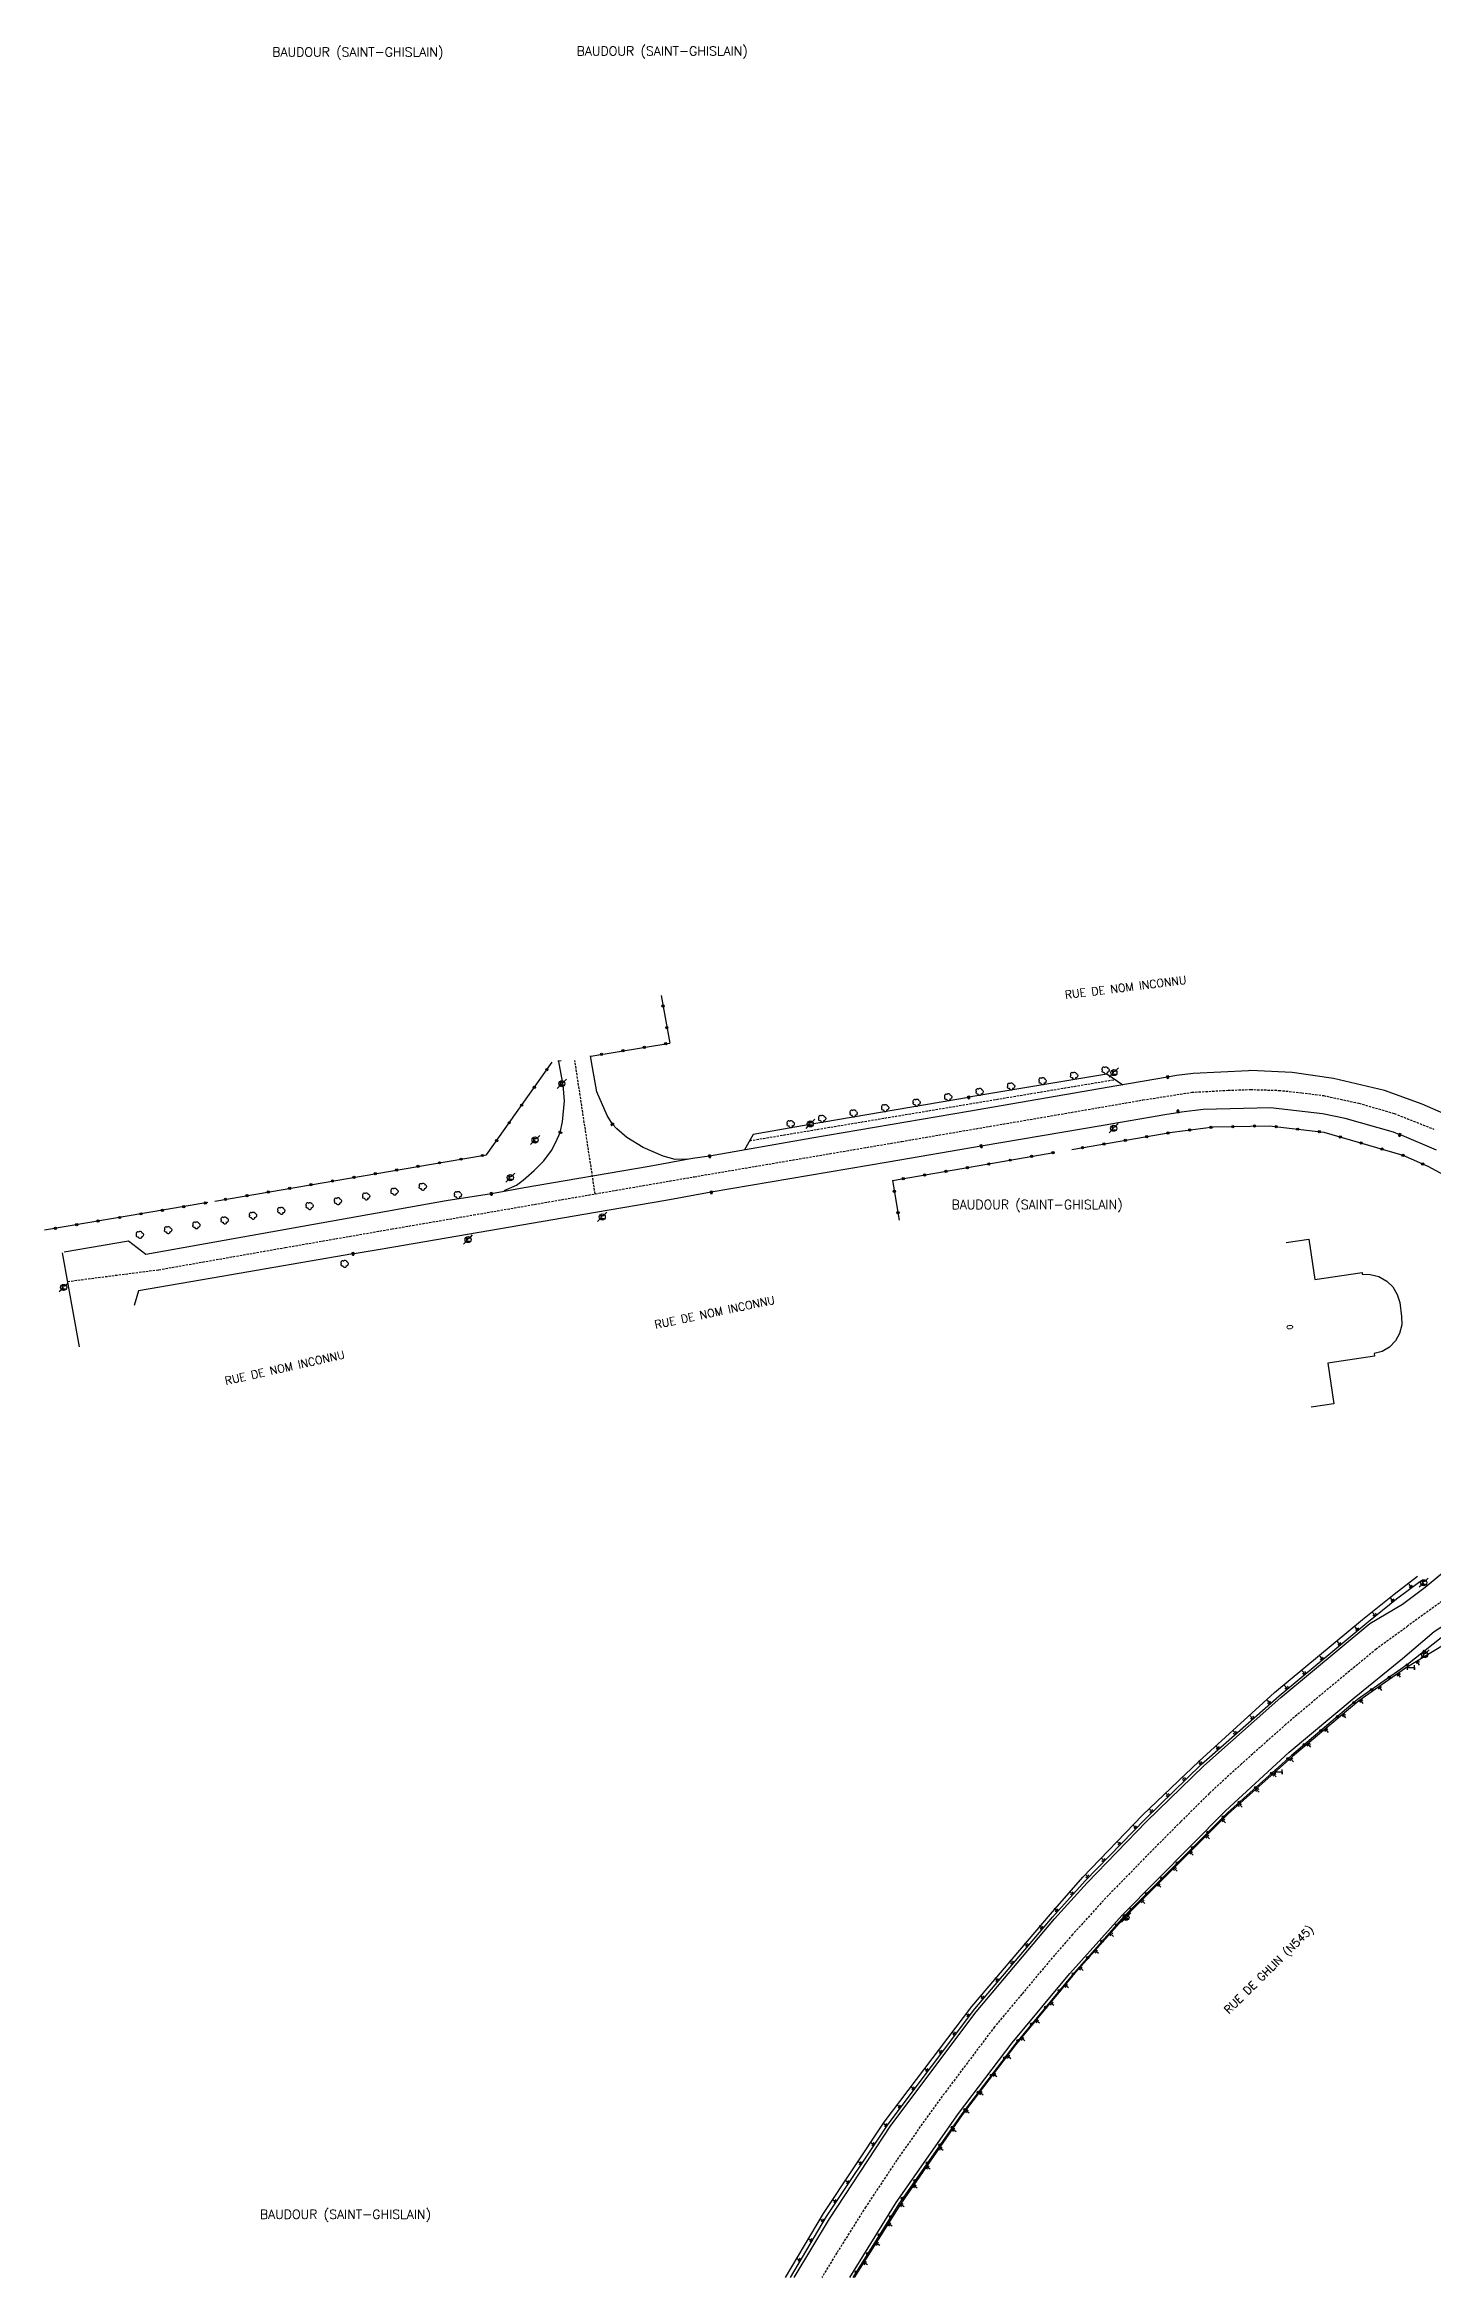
# Model space of a CAD drawing. Header units: millimetres. Extents: x 114000 to 115000, y 129000 to 130000.
# Drawn here: x 114398.5 to 114702, y 129000 to 129488.2 of the extents above; entities that cross this region are included whole.
import ezdxf
from ezdxf.enums import TextEntityAlignment as Align

# ---------------------------------------------------------------- set-up
doc = ezdxf.new("R2010")
doc.units = ezdxf.units.MM
doc.linetypes.add('DASHED', pattern=[0.75, 0.5, -0.25])
doc.layers.get('0').update_dxf_attribs({"linetype": 'CONTINUOUS'})
for name, color, linetype in [('W0001', 6, 'DASHED'), ('W0008', 7, 'CONTINUOUS'), ('W0100', 7, 'CONTINUOUS'), ('W0211', 2, 'CONTINUOUS'), ('W0300', 7, 'CONTINUOUS'), ('W0322', 7, 'CONTINUOUS'), ('W0400', 7, 'CONTINUOUS'), ('W0471', 7, 'CONTINUOUS'), ('W0980', 7, 'CONTINUOUS'), ('W0989', 7, 'CONTINUOUS'), ('W0991', 7, 'CONTINUOUS'), ('W1474', 7, 'CONTINUOUS')]:
    doc.layers.add(name, color=color, linetype=linetype)
doc.styles.get("Standard").update_dxf_attribs({"font": 'romans.shx', "width": 0.85})

# ---------------------------------------------------------------- blocks, each defined once
blk = doc.blocks.new('T300')
for p, q in [((-0.8, 0.51), (-0.86, 0.34)), ((-0.86, 0.34), (-0.86, 0.17)), ((-0.86, 0.17), (-0.74, 0.06)), ((-0.69, 0.63), (-0.8, 0.51)), ((-0.8, -0.06), (-0.74, 0.06)), ((-0.74, 0.06), (-0.69, 0.11)), ((-0.57, 0.69), (-0.69, 0.63)), ((-0.46, 0.69), (-0.57, 0.69)), ((-0.29, 0.63), (-0.46, 0.69)), ((-0.29, 0.63), (-0.17, 0.74)), ((-0.23, 0.57), (-0.29, 0.63)), ((-0.17, 0.74), (-0.06, 0.8)), ((-0.06, 0.8), (0.06, 0.8)), ((0.06, 0.8), (0.23, 0.74)), ((0.23, 0.74), (0.34, 0.63)), ((0.34, 0.63), (0.4, 0.51)), ((0.46, 0.46), (0.34, 0.46)), ((0.4, 0.51), (0.4, 0.46)), ((0.57, 0.4), (0.46, 0.46)), ((0.57, 0.4), (0.69, 0.29)), ((0.69, 0.29), (0.74, 0.17)), ((0.74, 0.06), (0.69, -0.17)), ((0.74, 0.17), (0.74, 0.06)), ((-0.8, -0.17), (-0.8, -0.06)), ((-0.8, -0.23), (-0.8, -0.17)), ((-0.74, -0.34), (-0.8, -0.23)), ((-0.69, -0.4), (-0.74, -0.34)), ((-0.51, -0.46), (-0.69, -0.4)), ((-0.4, -0.46), (-0.51, -0.46)), ((-0.4, -0.46), (-0.34, -0.46)), ((-0.34, -0.46), (-0.34, -0.4)), ((-0.34, -0.51), (-0.34, -0.46)), ((-0.29, -0.63), (-0.34, -0.51)), ((-0.17, -0.74), (-0.29, -0.63)), ((-0.06, -0.8), (-0.17, -0.74)), ((0.06, -0.8), (-0.06, -0.8)), ((0.17, -0.74), (0.06, -0.8)), ((0.23, -0.69), (0.17, -0.74)), ((0.29, -0.46), (0.23, -0.46)), ((0.29, -0.63), (0.23, -0.69)), ((0.46, -0.4), (0.29, -0.46)), ((0.34, -0.51), (0.29, -0.63)), ((0.34, -0.51), (0.34, -0.46)), ((0.57, -0.34), (0.46, -0.4)), ((0.63, -0.29), (0.57, -0.34)), ((0.69, -0.17), (0.63, -0.29))]:
    blk.add_line(p, q)
blk = doc.blocks.new('t322o')
at = {"color": 0, "linetype": 'Continuous'}
for radius in [0.25, 0.15]:
    blk.add_circle((0, 0), radius, dxfattribs=at)
blk = doc.blocks.new('t211o')
at = {"color": 0, "linetype": 'Continuous'}
for p, q in [((-0.29, 0.5), (-0.29, 0)), ((0, 1), (0, 0)), ((0.29, 0.5), (0.29, 0))]:
    blk.add_line(p, q, dxfattribs=at)
blk = doc.blocks.new('T471')
for p, q in [((-0.333334, 0.333334), (-0.333334, -0.333334)), ((-0.333334, 0.333334), (0.333334, 0.333334)), ((-0.333334, 0), (0, 0)), ((0.500001, 0.500001), (1.000002, 1.000002)), ((-0.500001, -0.500001), (-1.000002, -1.000002)), ((-0.333334, -0.333334), (0.333334, -0.333334))]:
    blk.add_line(p, q)
blk.add_ellipse((0, 0), major_axis=(0.471405, 0.471405), ratio=1, start_param=5.4977871438, end_param=11.780972451)
blk = doc.blocks.new('T400')
for p, q in [((-0.15, 0.3), (0.15, 0.3)), ((-0.15, -0.25), (-0.15, 0.3)), ((-0.15, 0.15), (0.15, 0.15)), ((-0.15, 0), (0.15, 0)), ((0.15, 0.3), (0.15, -0.25)), ((-0.15, -0.15), (0.15, -0.15)), ((-0.15, -0.25), (-0.15, -0.3)), ((-0.15, -0.3), (0.15, -0.3)), ((0.15, -0.3), (0.15, -0.25))]:
    blk.add_line(p, q)
blk = doc.blocks.new('T1474')
at = {"color": 0, "linetype": 'Continuous', "flags": 128}
for points in [[(-0.75, -0.5), (-0.75, 0.5)], [(-0.75, 0), (0.75, 0)], [(0.75, 0), (0.75, -0.5), (0.75, 0.5)]]:
    blk.add_lwpolyline(points, dxfattribs=at)

msp = doc.modelspace()

# ---------------------------------------------------------------- linework, layer by layer
at = {"layer": 'W0001'}
for p, q in [((114518.89, 129236.91), (114514.45, 129266.08)), ((114552.69, 129248.55), (114632.59, 129261.92))]:
    msp.add_line(p, q, dxfattribs=at)
for points in [[(114403.5, 129217.77), (114423.41, 129220.33), (114451.11, 129225.19), (114474.45, 129229.25), (114492.31, 129232.32), (114540.61, 129240.67), (114585.97, 129248.39), (114618.6, 129253.98), (114638.73, 129257.45), (114649.4, 129259.13), (114657.37, 129259.57), (114662.24, 129259.74), (114668.5, 129259.55), (114673.46, 129259.03), (114678.21, 129258.42), (114685.96, 129256.73), (114693.69, 129254.5), (114702.33, 129251.07)], [(114704.18, 129147.86), (114696.68, 129142.43), (114689.75, 129137.36), (114678.74, 129128.29), (114670.01, 129120.93), (114660.31, 129112.29), (114653.24, 129105.82), (114646.98, 129099.61), (114640.6, 129093.2), (114630.59, 129082.97), (114623.32, 129074.96), (114618.41, 129069.3), (114612.22, 129061.9), (114606.25, 129054.76), (114600.33, 129046.92), (114595.72, 129040.81), (114590.88, 129034.18), (114584.89, 129025.65), (114578.06, 129015.37), (114571.74, 129005.33), (114568.49, 129000)]]:
    msp.add_lwpolyline(points, dxfattribs=at)
at = {"layer": 'W0008'}
msp.add_line((114406.06, 129203.5), (114402.38, 129224.05), dxfattribs=at)
for points in [[(114499.02, 129237.69), (114501.65, 129238.8), (114503.12, 129239.94), (114505.56, 129242), (114507.65, 129244.11), (114509.32, 129246.41), (114510.29, 129248.26), (114511.24, 129250.35), (114511.72, 129252.65), (114512.17, 129257.27), (114511.87, 129260.69), (114511.62, 129262.26), (114510.91, 129265.88)], [(114539.1, 129244.51), (114536.4, 129244.44), (114533.79, 129245.2), (114529.41, 129247.07), (114525.84, 129249.25), (114523.6, 129251.14), (114522.66, 129252.15), (114521.53, 129254.03), (114519.24, 129259.2), (114518.29, 129264.57), (114517.84, 129267.12)], [(114706.83, 129253.5), (114699.8, 129256.53), (114691.54, 129259.54), (114680.43, 129262.14), (114671.37, 129263.43), (114662.23, 129263.87), (114661.83, 129263.86), (114649.68, 129263.22), (114646.07, 129262.78), (114644.12, 129262.47), (114633.03, 129260.53), (114600.57, 129254.95), (114566.32, 129249.07), (114543.9, 129245.16), (114540.19, 129244.65), (114530.68, 129242.94), (114503.39, 129238.25), (114496.19, 129236.95), (114486.29, 129235.38), (114420.56, 129223.66), (114416.83, 129226.56), (114402.76, 129224.15)], [(114634.31, 129260.71), (114630.86, 129263.13), (114601.07, 129258.11), (114600.58, 129258.02), (114565.51, 129252.02), (114553.47, 129249.9), (114551.53, 129246.52)], [(114702.97, 129246.45), (114695.44, 129249.65), (114694.9, 129249.83), (114693.52, 129250.4), (114682.98, 129253.4), (114678.01, 129254.44), (114666.64, 129255.73), (114651.9, 129255.38), (114647.18, 129254.79), (114646.76, 129254.7), (114643.48, 129254.21), (114630.04, 129251.84), (114603.34, 129247.36), (114583, 129243.82), (114544.29, 129237.27), (114534.34, 129235.47), (114518.93, 129232.84), (114472.26, 129224.86), (114466.6, 129223.89), (114465.9, 129223.82), (114437.19, 129218.87), (114418.99, 129215.74), (114418.01, 129212.53)], [(114574.59, 129000), (114584.77, 129016.34), (114598.36, 129035.8), (114610.14, 129051.28), (114622.73, 129066.41), (114634.21, 129079.22), (114656.75, 129102.04), (114670.74, 129114.84), (114684.9, 129126.74), (114695.54, 129135.35), (114702.42, 129141.24), (114713.34, 129148.31), (114725.2, 129153.49), (114732.26, 129155.5), (114738.05, 129157.09), (114738.67, 129157.31), (114739.75, 129157.59), (114752.51, 129161.07), (114767.62, 129165.25), (114769.91, 129165.97), (114770.87, 129166.14), (114795.19, 129172.75)], [(114562.44, 129000), (114570.14, 129012.82), (114583.6, 129033.17), (114602.23, 129058.09), (114619.34, 129078.42), (114626.51, 129086.25), (114639.51, 129099.65), (114652.02, 129111.85), (114668.86, 129126.78), (114688.39, 129143), (114695.53, 129147.17), (114700.48, 129150.94), (114706.88, 129156.22)]]:
    msp.add_lwpolyline(points, dxfattribs=at)
at = {"layer": 'W0100'}
msp.add_lwpolyline([(114670.07, 129226.26), (114675.02, 129227.01), (114676.36, 129218.22), (114686.66, 129219.71), (114686.71, 129219.33), (114688.46, 129219.26), (114690.33, 129218.82), (114692.09, 129217.86), (114693.38, 129216.61), (114694.32, 129214.89), (114694.92, 129213.14), (114695.3, 129210.1), (114695.34, 129208.26), (114694.87, 129206.41), (114693.99, 129204.82), (114692.65, 129203.4), (114691.07, 129202.47), (114689.31, 129201.98), (114689.35, 129201.44), (114679.14, 129199.92), (114680.5, 129191.03), (114675.55, 129190.28)], dxfattribs=at)
at = {"layer": 'W0211'}
for points in [[(114794.48, 129169.2), (114772.29, 129162.6), (114767.16, 129161.13), (114754.28, 129157.32), (114741.52, 129154.04), (114732.4, 129151.51), (114725.19, 129149.88), (114715.27, 129145.27), (114704.82, 129138.47), (114696.17, 129133.18), (114685.97, 129126.06), (114671.43, 129113.87), (114657.34, 129101.38), (114634.73, 129078.78), (114623.38, 129066.03), (114610.88, 129050.82), (114599.2, 129035.56), (114585.7, 129016.01), (114575.57, 129000)], [(114560.51, 129000), (114568.86, 129013.95), (114582.11, 129033.9), (114601.3, 129059.2), (114618.51, 129079.38), (114625.6, 129087.49), (114638.62, 129101.06), (114651.05, 129112.86), (114667.47, 129127.9), (114686.75, 129143.82), (114693.68, 129149.37), (114698.8, 129153.31)], [(114561.63, 129000), (114569.48, 129013.31), (114582.96, 129033.46), (114601.95, 129058.71), (114618.92, 129078.77), (114626.08, 129086.72), (114639.18, 129100.16), (114651.45, 129112.15), (114668.53, 129127.18), (114687.69, 129143.09), (114694.19, 129148.39), (114699.27, 129152.14)]]:
    msp.add_lwpolyline(points, dxfattribs=at)
at = {"layer": 'W0322'}
for p, q in [((114533.3, 129280.3), (114535.19, 129269.89)), ((114517.93, 129267.05), (114535.19, 129269.89)), ((114511.43, 129266.01), (114510.74, 129265.93)), ((114583.95, 129239.82), (114585.39, 129231.17)), ((114434.18, 129235.02), (114398.46, 129228.98))]:
    msp.add_line(p, q, dxfattribs=at)
for points in [[(114435.68, 129235.33), (114486.1, 129243.93), (114495.14, 129245.47), (114509.49, 129265.72)], [(114623.16, 129246.62), (114645.12, 129250.4), (114654.13, 129251.56), (114666.35, 129251.79), (114678.3, 129250.41), (114695.59, 129245.37), (114701.08, 129242.95), (114709.02, 129238.66), (114714.13, 129235.24), (114718.96, 129231.62)], [(114583.95, 129239.82), (114606.27, 129243.68), (114619.22, 129245.96)], [(114795.6, 129171.12), (114771.33, 129164.26), (114767.64, 129163.4), (114753.9, 129159.63), (114740.34, 129155.95), (114732.55, 129153.74), (114725.5, 129151.58), (114714.18, 129146.56), (114704, 129139.86), (114696.62, 129134.01), (114685.68, 129126.32), (114671.22, 129114.13), (114657.2, 129101.54), (114634.62, 129078.95), (114623.22, 129066.05), (114610.68, 129050.88), (114599.1, 129035.74), (114585.29, 129016.09), (114575.29, 129000)]]:
    msp.add_lwpolyline(points, dxfattribs=at)

# ---------------------------------------------------------------- block references
at = {"layer": 'W0211'}
for p, rotation in [((114693.46, 129147.8), 39.16770567078993), ((114697.46, 129150.8), 36.46520442674569), ((114689.59, 129144.64), 39.16770567078993), ((114681.88, 129138.27), 39.71077458357318), ((114685.73, 129141.46), 39.71077458357318), ((114674.19, 129131.88), 39.71077458357318), ((114678.03, 129135.07), 39.71077458357318), ((114698.73, 129134.74), 211.4694186192675), ((114670.34, 129128.68), 39.71077458357318), ((114690.42, 129129.17), 214.8915192980553), ((114694.52, 129132.03), 214.8915192980553), ((114662.79, 129122.13), 41.3450772592965), ((114666.54, 129125.43), 41.3450772592965), ((114682.47, 129123.13), 219.9744625688361), ((114686.32, 129126.31), 214.8915192980553), ((114659.04, 129118.83), 41.3450772592965), ((114678.64, 129119.92), 219.9744625688361), ((114655.28, 129115.52), 41.3450772592965), ((114670.98, 129113.48), 221.565849871962), ((114674.8, 129116.7), 219.9744625688361), ((114647.95, 129108.73), 44.3334512528489), ((114651.53, 129112.22), 41.3450772592965), ((114667.24, 129110.16), 221.565849871962), ((114644.37, 129105.24), 44.3334512528489), ((114659.76, 129103.53), 221.565849871962), ((114663.5, 129106.84), 221.565849871962), ((114637.27, 129098.2), 45.73805690247691), ((114640.8, 129101.74), 44.3334512528489), ((114656.09, 129100.13), 224.9873597964923), ((114633.78, 129094.62), 45.73805690247691), ((114652.56, 129096.6), 224.9873597964923), ((114630.29, 129091.04), 45.73805690247691), ((114645.48, 129089.53), 224.9873597964923), ((114649.02, 129093.06), 224.9873597964923), ((114623.42, 129083.77), 48.02353613574261), ((114626.8, 129087.46), 45.73805690247691), ((114641.95, 129085.99), 224.9873597964923), ((114620.08, 129080.05), 48.02353613574261), ((114634.87, 129078.92), 224.9873597964923), ((114638.41, 129082.46), 224.9873597964923), ((114616.81, 129076.27), 49.75665407958793), ((114631.54, 129075.2), 228.3288825029929), ((114610.35, 129068.64), 49.75665407958793), ((114613.58, 129072.45), 49.75665407958793), ((114628.22, 129071.46), 228.3288825029929), ((114607.12, 129064.82), 49.75665407958793), ((114624.89, 129067.73), 228.3288825029929), ((114603.89, 129061), 49.75665407958793), ((114618.48, 129060.06), 230.5841050514053), ((114621.65, 129063.92), 230.5841050514053), ((114600.75, 129057.12), 53.04883338889985), ((114615.3, 129056.2), 230.5841050514053), ((114594.74, 129049.12), 53.04883338889985), ((114597.74, 129053.12), 53.04883338889985), ((114612.13, 129052.34), 230.5841050514053), ((114591.73, 129045.13), 53.04883338889985), ((114609.03, 129048.41), 232.5632390379557), ((114588.73, 129041.13), 53.04883338889985), ((114602.96, 129040.47), 232.5632390379557), ((114605.99, 129044.44), 232.5632390379557), ((114585.72, 129037.14), 53.04883338889985), ((114599.91, 129036.5), 232.5632390379557), ((114582.73, 129033.13), 56.230606236628), ((114597.03, 129032.42), 235.3761062924325), ((114577.17, 129024.82), 56.230606236628), ((114579.95, 129028.97), 56.230606236628), ((114594.19, 129028.3), 235.3761062924325), ((114574.4, 129020.66), 56.230606236628), ((114591.35, 129024.19), 235.3761062924325), ((114571.62, 129016.5), 56.230606236628), ((114585.67, 129015.96), 237.6751792651515), ((114588.51, 129020.07), 235.3761062924325), ((114568.89, 129012.31), 59.45414213928564), ((114582.99, 129011.73), 237.6751792651515), ((114566.35, 129008.01), 59.45414213928564), ((114580.32, 129007.51), 237.6751792651515), ((114563.81, 129003.7), 59.45414213928564), ((114577.65, 129003.28), 237.6751792651515)]:
    msp.add_blockref('t211o', p, dxfattribs=dict(at, rotation=rotation))
at = {"layer": 'W0300'}
for p in [(114630.6, 129263.91), (114603.04, 129259.21), (114609.93, 129260.39), (114616.82, 129261.56), (114623.71, 129262.74), (114575.48, 129254.52), (114582.37, 129255.69), (114589.26, 129256.86), (114596.15, 129258.04), (114561.7, 129252.17), (114568.59, 129253.34), (114462.65, 129235.3), (114468.84, 129236.35), (114475.03, 129237.4), (114481.22, 129238.46), (114488.92, 129236.67), (114431.7, 129230.04), (114437.89, 129231.1), (114444.08, 129232.15), (114450.27, 129233.2), (114456.46, 129234.25), (114419.32, 129227.94), (114425.51, 129228.99), (114464.12, 129221.59)]:
    msp.add_blockref('T300', p, dxfattribs=at)
at = {"layer": 'W0322'}
for p, rotation in [((114533.73, 129277.97), 280.254064410102), ((114534.34, 129269.75), 9.34810433359623), ((114534.57, 129273.29), 280.254064410102), ((114520.28, 129267.44), 9.34810433359623), ((114524.96, 129268.21), 9.34810433359623), ((114529.65, 129268.98), 9.34810433359623), ((114505.57, 129260.2), 54.68656401279883), ((114508.32, 129264.07), 54.68656401279883), ((114502.83, 129256.32), 54.68656401279883), ((114500.08, 129252.45), 54.68656401279883), ((114644.22, 129250.25), 9.781028936976012), ((114648.93, 129250.89), 7.287669084097735), ((114653.64, 129251.49), 7.287669084097735), ((114658.39, 129251.64), 1.101972870953485), ((114663.13, 129251.73), 1.101972870953485), ((114667.87, 129251.62), 353.3832324190594), ((114672.59, 129251.07), 353.3832324190594), ((114677.31, 129250.52), 353.3832324190594), ((114494.21, 129245.31), 9.649439378345422), ((114497.34, 129248.57), 54.68656401279883), ((114614.36, 129245.11), 9.967053434669065), ((114619.04, 129245.93), 9.967053434669065), ((114625.5, 129247.02), 9.781028936976012), ((114630.18, 129247.83), 9.781028936976012), ((114634.86, 129248.64), 9.781028936976012), ((114639.54, 129249.44), 9.781028936976012), ((114681.9, 129249.36), 343.7607554771825), ((114686.46, 129248.03), 343.7607554771825), ((114691.03, 129246.7), 343.7607554771825), ((114695.59, 129245.37), 343.7607554771825), ((114466.11, 129240.52), 9.680056254432236), ((114470.79, 129241.32), 9.680056254432236), ((114475.48, 129242.12), 9.680056254432236), ((114480.16, 129242.92), 9.680056254432236), ((114484.84, 129243.71), 9.680056254432236), ((114489.52, 129244.51), 9.649439378345422), ((114586.29, 129240.22), 9.826206706835036), ((114590.96, 129241.03), 9.826206706835036), ((114595.65, 129241.85), 9.826206706835036), ((114600.33, 129242.65), 9.826206706835036), ((114605.01, 129243.47), 9.826206706835036), ((114609.68, 129244.29), 9.967053434669065), ((114699.93, 129243.46), 336.1858287144673), ((114438.02, 129235.73), 9.680056254432236), ((114442.7, 129236.53), 9.680056254432236), ((114447.38, 129237.32), 9.680056254432236), ((114452.06, 129238.12), 9.680056254432236), ((114456.75, 129238.92), 9.680056254432236), ((114461.43, 129239.72), 9.680056254432236), ((114584.34, 129237.48), 279.4976753749144), ((114405.48, 129230.17), 9.5945237372755), ((114410.16, 129230.96), 9.5945237372755), ((114414.85, 129231.75), 9.5945237372755), ((114419.53, 129232.55), 9.5945237372755), ((114424.21, 129233.34), 9.5945237372755), ((114428.9, 129234.13), 9.5945237372755), ((114433.58, 129234.92), 9.5945237372755), ((114585.12, 129232.79), 279.4976753749144), ((114400.8, 129229.38), 9.5945237372755), ((114696.53, 129133.94), 215.0913623493852), ((114700.26, 129136.89), 218.4165920589644), ((114688.76, 129128.48), 215.0913623493852), ((114692.64, 129131.21), 215.0913623493852), ((114684.92, 129125.68), 220.1458484276461), ((114677.66, 129119.56), 220.1458484276461), ((114681.29, 129122.62), 220.1458484276461), ((114670.42, 129113.41), 221.900707920985), ((114674.03, 129116.49), 220.1458484276461), ((114666.89, 129110.23), 221.900707920985), ((114659.82, 129103.89), 221.900707920985), ((114663.35, 129107.06), 221.900707920985), ((114656.33, 129100.67), 225.0190546347452), ((114649.61, 129093.95), 225.0190546347452), ((114652.97, 129097.31), 225.0190546347452), ((114646.25, 129090.59), 225.0190546347452), ((114639.54, 129083.87), 225.0190546347452), ((114642.9, 129087.23), 225.0190546347452), ((114636.18, 129080.51), 225.0190546347452), ((114632.94, 129077.04), 228.5299791762829), ((114626.65, 129069.92), 228.5299791762829), ((114629.79, 129073.48), 228.5299791762829), ((114623.5, 129066.37), 228.5299791762829), ((114620.46, 129062.71), 230.424332412665), ((114614.41, 129055.39), 230.424332412665), ((114617.44, 129059.05), 230.424332412665), ((114611.38, 129051.73), 230.424332412665), ((114608.47, 129047.98), 232.5822387732591), ((114602.69, 129040.44), 232.5822387732591), ((114605.58, 129044.21), 232.5822387732591), ((114599.81, 129036.66), 232.5822387732591), ((114597.04, 129032.81), 234.8984956879173), ((114591.57, 129025.03), 234.8984956879173), ((114594.31, 129028.92), 234.8984956879173), ((114588.84, 129021.15), 234.8984956879173), ((114586.11, 129017.26), 234.8984956879173), ((114583.54, 129013.27), 238.1387378884408), ((114581.03, 129009.24), 238.1387378884408), ((114576.01, 129001.17), 238.1387378884408), ((114578.52, 129005.2), 238.1387378884408)]:
    msp.add_blockref('t322o', p, dxfattribs=dict(at, rotation=rotation))
at = {"layer": 'W0400'}
for p, rotation in [((114644.12, 129262.47), 9.691108644322917), ((114600.58, 129258.03), 9.6665021981279), ((114646.38, 129254.95), 187.8151898891201), ((114511.24, 129250.34), 258.3550829682212), ((114522.65, 129252.14), 301.4321710452319), ((114694.9, 129249.83), 341.4368068509615), ((114543.91, 129245.16), 7.712859095221925), ((114603.34, 129247.36), 9.699268053285879), ((114496.19, 129236.94), 9.373237687841987), ((114544.29, 129237.27), 9.926173233562174), ((114465.9, 129223.82), 9.192128342789623)]:
    msp.add_blockref('T400', p, dxfattribs=dict(at, rotation=rotation))
at = {"layer": 'W0471'}
for p in [(114511.6, 129260.99), (114632.37, 129263.45), (114565.95, 129252.23), (114632.31, 129251.28), (114505.76, 129248.69), (114500.33, 129240.47), (114520.43, 129231.89), (114491.09, 129226.93), (114402.61, 129216.47), (114700.14, 129151.89), (114700.34, 129136.18), (114635.05, 129078.69)]:
    msp.add_blockref('T471', p, dxfattribs=at)
at = {"layer": 'W1474'}
for p in [(114697.36, 129133.33), (114668.46, 129110.56)]:
    msp.add_blockref('T1474', p, dxfattribs=at)

# ---------------------------------------------------------------- texts
at = {"layer": 'W0980'}
for p in [(114466.98, 129486.47), (114533.56, 129486.69), (114615.56, 129234.44), (114464.26, 129013.64)]:
    msp.add_text('BAUDOUR (SAINT-GHISLAIN)', height=2, dxfattribs=at).set_placement(p, align=Align.MIDDLE)
at = {"layer": 'W0989'}
for s, rotation, p in [('RUE DE NOM INCONNU', 7.0886, (114634.93, 129282.08)), ('RUE DE NOM INCONNU', 11.8286, (114545.04, 129211.03)), ('RUE DE NOM INCONNU', 12.6373, (114450.98, 129198.91)), ('RUE DE GHLIN (N545)', 44.5355, (114666.34, 129067.25))]:
    msp.add_text(s, height=1.75, rotation=rotation, dxfattribs=at).set_placement(p, align=Align.MIDDLE)
at = {"layer": 'W0991'}
msp.add_text('0', height=1.25, rotation=278.6564, dxfattribs=at).set_placement((114670.86, 129207.78), align=Align.MIDDLE)

doc.saveas('drawing.dxf')
